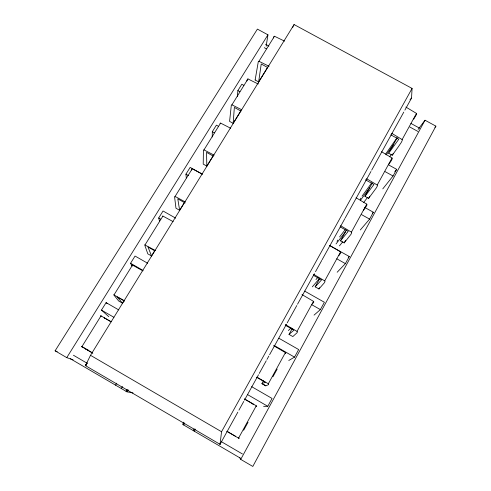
<?xml version="1.0" encoding="UTF-8"?>
<svg xmlns="http://www.w3.org/2000/svg" width="491" height="491" viewBox="0 0 491 491"><rect width="100%" height="100%" fill="white"/><g stroke="black" fill="none" stroke-linecap="round" stroke-linejoin="round"><path stroke-width="0.74" d="M183.566 422.714L183.56 424.924L184.033 424.586M212.253 137.007L212.315 131.711L216.396 125.15L218.403 126.267M220.042 444.312L220.054 443.563M404.879 110.125L411.538 98.083L412.072 88.423L294.084 24.55L90.51 355.306L85.446 365.629L220.042 444.318L237.828 412.164M258.162 84.016L247.98 78.934L231.918 104.835L231.322 105.166L229.585 121.375L233.151 123.345L234.354 107.412L240.921 111.076M237.325 96.61L237.877 90.59L241.83 84.231L243.837 85.336M220.042 444.318L221.545 431.742L412.072 88.423M191.588 170.058L191.723 168.984L192.245 168.781L202.415 174.133M255.13 79.996L258.291 61.706L258.935 61.283L274.469 36.236L284.547 41.134M255.13 79.996L258.647 81.923L261.23 63.977L267.705 67.555M258.358 83.157L258.585 81.666M266.153 46.185L267.951 34.83L257.407 29.098L55.109 350.82L66.764 357.638L73.079 359.817M246.899 80.99L247.36 79.321L247.98 78.934M273.407 37.954L273.8 36.708L274.469 36.236M285.572 353.71L285.823 353.078L285.406 352.612L273.671 345.738M292.771 27.343L293.182 26.465M293.606 25.575L294.084 24.55M85.747 365.016L85.894 364.709M418.099 129.391L425.016 120.221L435.891 126.138L252.81 466.45L240.737 459.392L239.565 457.452M240.737 459.392L425.016 120.221M263.612 406.339L267.785 406.303L272.057 398.447L251.619 386.65M288.757 360.486L294.526 357.135L298.657 349.543L278.87 338.238M314.05 315.124L320.384 309.6L324.379 302.26L304.573 291.059M337.164 272.253L345.394 263.618L349.261 256.511L329.436 245.408M360.326 229.948L369.606 219.109L373.344 212.229L364.739 207.454M382.784 188.875L393.052 176.005L396.673 169.34L388.712 164.964M226.713 431.245L238.558 438.125L256.277 405.787L244.309 398.809M263.415 380.918L261.936 383.606L265.809 385.834L268.675 384.563L268.332 383.778L285.406 352.612M292.213 328.571L289.009 334.402L292.826 336.574L297.08 332.702L297.423 331.904L297.03 331.4L313.497 301.345L301.983 294.569M319.623 287.708L318.935 288.966L324.483 282.656L325.036 281.484L324.711 280.883L340.601 251.883L329.682 245.42M346.394 230.076L340.472 240.842L344.185 242.916L350.936 234.348L351.685 232.826L351.421 232.126L366.759 204.127L356.049 197.75M372.215 183.149L364.96 196.339L368.618 198.358L376.493 187.679L377.419 185.831L377.217 185.046L392.033 157.998L381.519 151.707M388.663 153.241L392.272 155.224L398.054 147.202L401.196 142.574L402.289 140.42L402.141 139.561L416.466 113.409L405.873 107.056M243.634 430.294L248.029 422.266M272.935 376.787L277.17 369.054M318.935 288.96L315.173 286.842L319.647 278.704M397.225 137.689L388.663 153.247L398.827 139.205L390.824 134.878M344.185 242.916L345.646 240.246M368.618 198.358L369.68 196.425M392.272 155.224L393.303 153.345M337.047 241.327L337.74 240.068M360.142 199.438L360.867 198.119M238.933 410.157L243.751 401.448M244.493 400.11L258.518 374.756M259.254 373.424L266.263 360.75M267 359.418L268.841 356.085M269.577 354.754L286.499 324.158M287.235 322.832L296.797 305.549M297.528 304.217L314.412 273.696M315.51 271.707L321.752 260.426M322.114 259.764L344.86 218.636M345.228 217.979L370.944 171.482M371.681 170.156L403.774 112.126M193.215 430.564L194.184 428.846M194.178 431.129L195.308 429.128M183.738 422.358L182.597 424.359L240.222 458.06M184.548 423.181L183.818 424.47L183.806 422.174M127.046 389.566L126.297 390.836L127.623 390.087M70.354 358.718L126.985 391.836L128.163 389.86M121.265 388.491L122.437 386.527M115.551 385.153L116.735 383.183M85.446 365.629L87.054 363.015L85.446 365.629L86.306 365.384M124.272 300.664L113.673 294.778L118.693 301.008L122.462 303.18L124.045 300.609M155.42 250.508L144.655 244.843L147.809 253.835L151.529 255.958L154.972 250.367M185.273 201.991L176.416 197.118L174.557 196.658L175.968 208.227L179.632 210.295L184.438 202.482M230.653 128.243L220.588 123.094L203.974 149.884L203.427 150.123L203.213 164.092L206.828 166.118L213.511 155.254M233.151 123.345L240.952 110.671M258.647 81.923L267.853 66.966M108.793 316.695L101.459 310.097L106.105 302.622L118.718 309.901M131.962 265.858L130.557 263.28L135.05 256.05L147.674 263.262M159.489 220.95L158.697 217.992L163.049 210.995L175.698 218.151M186.31 177.926L185.942 174.158L190.152 167.388L202.157 174.109M92.824 353.182L81.844 346.756L100.999 315.879L111.273 321.783M114.035 294.858L132.509 265.085L142.887 270.872M145.084 244.806L162.902 216.083L173.176 221.65M175.041 196.517L192.245 168.781M66.764 357.638L267.951 34.83M413.723 119.147L416.583 114.317L416.466 113.409M388.62 164.583L391.18 160.858L392.205 158.826L392.033 157.998M385.588 154.113L396.918 137.903M386.202 154.923L393.242 144.925M363.536 210.209L366.133 206.594L366.986 204.876L366.759 204.127M389.664 156.819L391.456 154.34M362.039 196.191L371.736 182.842M360.339 200.481L369.686 187.746M364.96 196.339L373.952 184.499L365.39 179.81M363.776 202.378L367.415 197.572M339.588 236.957L345.13 229.751M338.907 255.621L340.883 252.54L340.601 251.883M336.022 243.929L345.357 231.967M394.776 171.74L396.673 169.34M340.472 240.842L348.211 231.365L340.177 226.916M434.94 127.31L435.891 126.138M339.465 245.856L342.822 241.719M315.971 279.557L317.923 277.243M372.381 213.37L373.344 212.229M312.319 286.836L319.23 278.808M312.515 303.923L313.847 301.91L313.497 301.345M315.173 286.842L321.562 279.895L313.411 275.322M410.034 99.728L411.538 98.083M348.242 257.603L349.261 256.511M288.37 330.529L291.034 327.976M289.009 334.402L293.949 330.167L285.228 325.214M127.936 390.167L126.027 391.278L127.046 391.468M220.017 123.388L220.588 123.094M162.441 216.181L162.902 216.083M256.02 406.462L256.744 406.352L256.277 405.787M132.509 265.085L132.104 265.072L132.361 265.987M252.896 404.167L253.295 404.185L248.906 401.644M126.985 391.836L133.006 392.935M258.935 61.283L269.074 66.285M231.918 104.835L241.492 109.659M55.109 350.82L57.226 351.587M100.999 315.879L100.661 315.75L101.171 316.272M203.974 149.884L214.094 155.15M84.427 347.855L81.543 346.554L81.844 346.756M88.355 350.144L85.109 348.604L92.596 352.968M238.558 438.125L239.215 438.359L238.816 437.862M265.545 44.258L268.908 46.086M410.924 123.437L419.676 128.206M264.268 47.682L266.282 48.775M409.905 127.065L417.958 131.453M237.877 90.59L239.86 91.682M385.073 171.611L393.052 176.005M391.695 133.306L402.141 139.561M212.315 131.711L214.328 132.834M361.646 214.684L369.606 219.109M366.581 178.706L377.217 185.046M213.1 156.021L206.551 152.339L206.828 166.111M185.942 174.158L188.612 175.661M336.783 258.788L345.394 263.618M340.588 225.7L351.421 232.126M185.076 202.967L177.785 198.837L179.632 210.295M158.697 217.992L160.698 219.127M311.785 304.727L320.384 309.6M313.675 274.365L324.711 280.883M154.739 250.846L147.987 246.985L151.529 255.958M285.388 324.563L297.03 331.4M130.557 263.28L143.016 270.412M274.039 345.406L294.526 357.135M257.112 377.223L268.332 383.778M124.493 301.13L117.116 296.871L122.462 303.18M256.474 377.192L265.324 382.286L261.936 383.606L265.809 385.834M101.459 310.097L113.912 317.296M247.304 394.457L267.785 406.303M108.431 320.304L104.153 317.824L105.006 318.536M109.033 320.654L110.935 321.758M245.04 399.404L248.28 401.282M227.296 431.497L235.6 436.321M90.51 355.306L221.545 431.742M73.423 355.232L87.294 363.334M221.275 441.618L242.437 453.985M106.105 302.622L107.185 303.708"/></g></svg>
